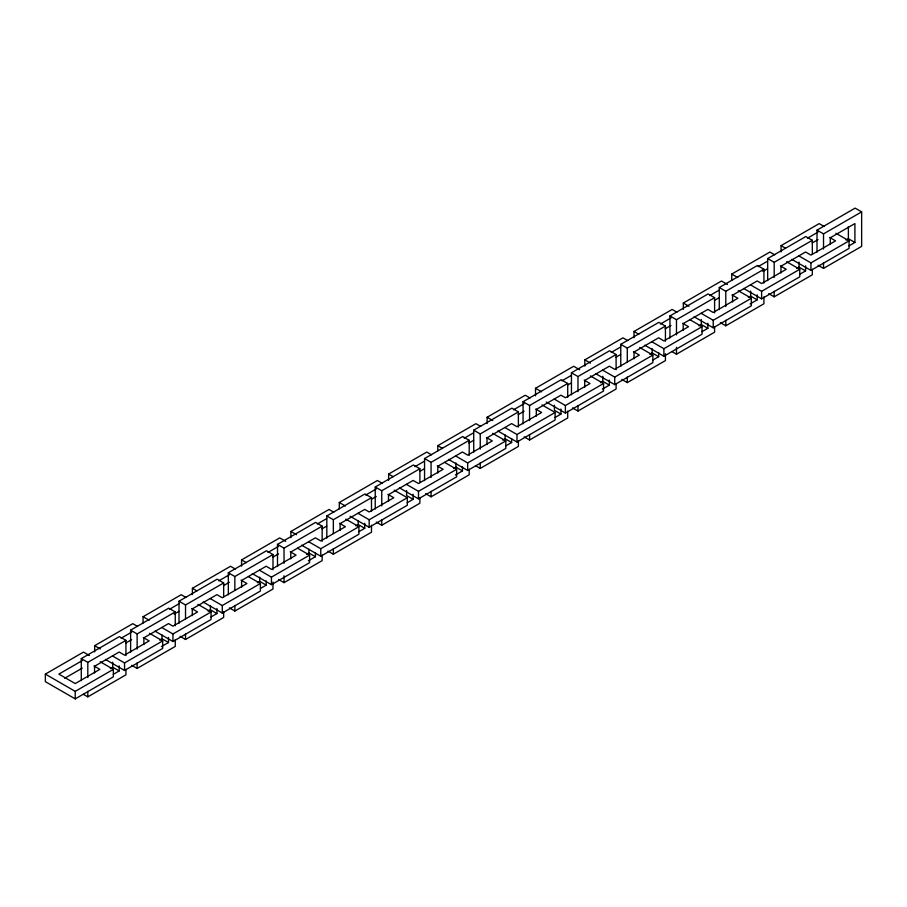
<?xml version="1.0" encoding="UTF-8"?>
<svg xmlns="http://www.w3.org/2000/svg" width="907" height="907" viewBox="0 0 907 907"><rect width="100%" height="100%" fill="white"/><g stroke="black" fill="none" stroke-linecap="round" stroke-linejoin="round"><path stroke-width="1.36" d="M731.745 280.342L731.745 274.073L769.873 252.055L774.657 254.81M781.063 251.908L781.063 245.638L819.191 223.621L823.975 226.387M535.515 395.815L535.515 388.287L573.655 366.269L579.63 369.727M584.845 366.133L584.845 359.852L622.973 337.846L627.757 340.601M634.016 337.733L634.016 331.463L672.144 309.446L676.928 312.212M683.334 309.31L683.334 303.029L721.473 281.023L727.448 284.469M339.297 508.782L339.297 502.501L377.425 480.495L382.21 483.25M388.615 480.347L388.615 474.078L426.755 452.06L431.528 454.815M437.798 450.7L437.798 445.677L475.926 423.671L480.71 426.426M487.116 423.524L487.116 417.254L525.244 395.237L530.028 397.992M143.079 622.996L143.079 616.726L181.207 594.709L185.992 597.464M192.397 594.561L192.397 588.292L230.525 566.274L235.31 569.04M241.568 566.172L241.568 559.902L279.707 537.885L285.682 541.332M290.898 537.738L290.898 531.468L329.026 509.451L333.81 512.217M100.212 661.759L113.352 669.355L113.352 676.871L75.224 698.889L45.35 681.645L45.35 674.116L83.478 652.099L89.453 655.546M94.668 651.952L94.668 645.682L132.807 623.665L137.581 626.431M767.673 280.637L767.673 258.552L805.813 236.546L812.332 240.298L812.332 254.107M817.003 252.203L817.003 230.129L855.131 208.111L861.65 211.875L861.65 246.364L823.522 268.381L818.091 265.252M571.455 394.851L571.455 372.777L609.583 350.76L616.102 354.524L616.102 369.705M620.773 366.417L620.773 344.343L658.913 322.325L665.432 326.089L665.432 341.27M669.956 338.028L669.956 315.953L708.084 293.936L714.603 297.7L714.603 312.881M719.274 309.593L719.274 287.519L757.402 265.502L763.921 269.266L763.921 283.063M375.237 509.065L375.237 486.991L413.365 464.974L419.884 468.738L419.884 482.535M424.555 480.631L424.555 458.557L462.683 436.539L469.202 440.303L469.202 455.484M473.726 452.242L473.726 430.167L511.865 408.15L518.385 411.914L518.385 427.095M523.056 423.818L523.056 401.733L561.184 379.716L567.703 383.48L567.703 397.277M758.139 266.624L767.526 261.205M807.468 238.19L818.023 232.101M179.008 623.29L179.008 601.205L217.147 579.188L223.666 582.952L223.666 596.749M228.337 594.856L228.337 572.77L266.465 550.764L272.984 554.528L272.984 569.698M277.508 566.467L277.508 544.381L315.636 522.364L322.155 526.128L322.155 541.309M326.826 538.032L326.826 515.958L364.965 493.941L371.485 497.705L371.485 511.503M561.921 380.838L571.308 375.419M611.25 352.404L620.626 346.996M660.421 324.014L670.976 317.926M709.739 295.58L719.126 290.172M81.29 680.681L81.29 658.607L119.418 636.589L125.937 640.353L125.937 655.523M130.608 652.246L130.608 630.172L168.736 608.155L175.255 611.919L175.255 625.717M365.702 495.052L376.258 488.964M415.021 466.629L424.408 461.21M464.203 438.228L473.579 432.82M513.521 409.805L524.076 403.706M169.473 609.277L178.86 603.858M218.802 580.843L229.358 574.743M267.973 552.454L278.528 546.354M317.303 524.019L326.679 518.6M82.31 660.568L58.853 674.116L75.224 683.572L99.861 669.355L94.011 665.976M121.073 638.233L131.628 632.145M767.673 258.552L774.193 262.316L812.332 240.298M817.003 230.129L823.522 233.881L861.65 211.875M571.455 372.777L577.974 376.541L616.102 354.524M620.773 344.343L627.293 348.107L665.432 326.089M669.956 315.953L676.475 319.718L714.603 297.7M719.274 287.519L725.793 291.283L763.921 269.266M375.237 486.991L381.756 490.755L419.884 468.738M424.555 458.557L431.074 462.321L469.202 440.303M473.726 430.167L480.245 433.931L518.385 411.914M523.056 401.733L529.575 405.497L567.703 383.48M762.832 271.442L767.526 268.733M812.162 243.008L818.023 239.618M179.008 601.205L185.527 604.969L223.666 582.952M228.337 572.77L234.856 576.535L272.984 554.528M277.508 544.381L284.027 548.145L322.155 526.128M326.826 515.958L333.345 519.711L371.485 497.705M567.782 384.976L571.308 382.947M615.932 357.222L620.626 354.512M665.114 328.833L670.976 325.454M714.433 300.398L719.126 297.689M81.29 658.607L87.809 662.359L125.937 640.353M130.608 630.172L137.127 633.936L175.255 611.919M371.564 499.201L376.258 496.492M419.714 471.447L424.408 468.738M468.885 443.047L473.579 440.349M518.214 414.624L524.076 411.234M174.167 614.096L178.86 611.386M223.496 585.661L229.358 582.271M272.667 557.272L278.528 553.882M321.985 528.838L326.679 526.128M64.714 678.255L82.31 668.096M125.767 643.052L131.628 639.673M796.709 268.495L799.056 267.134L805.575 270.898L805.575 265.842M846.038 240.06L848.385 238.711L854.904 242.475L854.904 223.564L830.268 237.781L830.268 244.539M600.491 382.709L602.838 381.359L609.357 385.124L609.357 380.067M649.809 354.274L652.156 352.925L658.675 356.689L658.675 352.472M698.991 325.885L701.338 324.536L707.857 328.3L707.857 323.243M748.309 297.462L750.656 296.101L757.175 299.866L757.175 294.809M453.591 468.5L455.938 467.139L462.457 470.903L462.457 466.686M502.761 440.11L505.108 438.75L511.627 442.514L511.627 438.716M750.429 284.855L761.619 291.317L799.747 269.3L799.747 276.828L761.619 298.845L743.695 288.494M798.829 255.899L810.937 262.883L849.065 240.877L849.065 248.393L810.937 270.411L791.822 259.379M208.043 611.148L210.39 609.787L216.909 613.551L216.909 608.495M257.373 582.713L259.719 581.364L266.227 585.128L266.227 580.899M306.543 554.324L308.89 552.964L315.409 556.728L315.409 552.941M355.861 525.89L358.208 524.541L364.727 528.305L364.727 523.237M554.2 399.069L565.39 405.531L603.529 383.525L603.529 391.042L565.39 413.059L546.275 402.028M602.599 370.113L614.719 377.108L652.847 355.091L652.847 362.619L614.719 384.636L595.593 373.593M651.94 341.814L663.89 348.719L702.018 326.701L702.018 334.23L663.89 356.236L644.775 345.204M701.1 313.289L713.219 320.284L751.347 298.267L751.347 305.795L713.219 327.812L694.093 316.77M110.325 668.538L112.672 667.189L119.18 670.953L119.18 665.897M159.643 640.104L161.99 638.755L168.509 642.519L168.509 637.462M357.982 513.294L369.172 519.756L407.3 497.739L407.3 505.267L369.172 527.284L350.057 516.242M406.381 484.327L418.49 491.322L456.629 469.304L456.629 476.833L418.49 498.85L399.375 487.807M455.722 456.028L467.672 462.933L505.8 440.915L505.8 448.443L467.672 470.461L448.546 459.418M504.882 427.503L516.99 434.498L555.118 412.481L555.118 420.009L516.99 442.026L497.875 430.984M161.752 627.508L172.954 633.97L211.082 611.953L211.082 619.481L172.954 641.498L155.029 631.147M210.163 598.541L222.272 605.536L260.4 583.518L260.4 591.047L222.272 613.064L203.157 602.021M259.493 570.254L271.442 577.147L309.582 555.129L309.582 562.657L271.442 584.675L252.327 573.632M308.652 541.717L320.772 548.712L358.9 526.706L358.9 534.223L320.772 556.24L301.646 545.209M45.35 674.116L75.224 691.361L113.352 669.355M112.434 655.942L124.542 662.938L162.682 640.92L162.682 648.448L124.542 670.454L105.427 659.423M799.713 274.288L805.575 270.898M849.031 245.854L854.904 242.475M602.316 389.182L609.357 385.124M652.813 360.079L658.675 356.689M701.984 331.679L707.857 328.3M750.134 303.924L757.175 299.866M407.266 502.727L413.127 499.338L413.127 494.281M455.416 474.973L462.457 470.903M505.766 445.904L511.627 442.514M555.084 417.469L560.957 414.08L560.957 409.023M211.048 616.941L216.909 613.551M260.366 588.507L266.227 585.128M308.369 560.798L315.409 556.728M358.866 531.683L364.727 528.305M113.318 674.332L119.18 670.953M161.469 646.578L168.509 642.519M768.762 293.675L774.193 296.816L812.332 274.798L812.332 269.277M572.544 407.901L577.974 411.03L616.102 389.012L616.102 383.502M621.862 379.466L627.293 382.607L665.432 360.589L665.432 353.685M672.121 351.701L676.475 354.206L714.603 332.2L714.603 326.679M720.362 322.643L725.793 325.783L763.921 303.766L763.921 296.861M376.314 522.115L381.756 525.255L419.884 503.238L419.884 497.716M425.644 493.68L431.074 496.821L469.202 474.803L469.202 469.282M475.903 465.915L480.245 468.431L518.385 446.414L518.385 440.893M524.144 436.857L529.575 439.997L567.703 417.98L567.703 411.086M180.096 636.329L185.527 639.469L223.666 617.452L223.666 611.93M229.426 607.894L234.856 611.035L272.984 589.017L272.984 582.124M278.596 579.505L284.027 582.645L322.155 560.628L322.155 555.107M327.915 551.082L333.345 554.211L371.485 532.194L371.485 525.3M83.455 694.354L87.809 696.859L125.937 674.842L125.937 669.332M131.696 665.296L137.127 668.425L175.255 646.419L175.255 639.514M835.925 233.28L849.065 240.877M829.724 237.498L835.574 240.877L810.937 255.094L805.575 251.999L780.95 266.216L780.95 272.973M781.063 245.638L785.564 248.235M786.607 261.715L799.747 269.3M780.394 265.932L786.244 269.3L761.619 283.528L757.175 280.955L732.55 295.183L732.55 301.929M731.745 274.073L737.822 277.587M738.196 290.682L751.347 298.267M731.994 294.888L737.844 298.267L713.219 312.484L707.857 309.389L683.22 323.606L683.22 330.363M683.334 303.029L688.957 306.283M690.068 319.797L702.018 326.701M682.676 323.323L688.526 326.701L663.89 340.919L658.675 337.778L634.05 352.007L634.05 358.753M634.016 331.463L638.8 334.23M639.707 347.494L652.847 355.091M633.494 351.712L639.344 355.091L614.719 369.308L609.357 366.213L584.72 380.43L584.72 387.187M584.845 359.852L590.468 363.106M590.378 375.929L603.529 383.525M584.176 380.146L590.026 383.525L565.39 397.742L560.957 395.18L536.32 409.397L536.32 416.154M535.515 388.287L541.604 391.801M560.957 414.08L554.438 410.315L554.438 405.259M541.978 404.896L555.118 412.481M535.776 409.102L541.626 412.481L516.99 426.709L511.627 423.603L487.002 437.832L487.002 444.577M487.116 417.254L492.739 420.497M492.66 433.331L505.8 440.915M486.447 437.537L492.297 440.915L467.672 455.133L462.457 452.003L437.82 466.221L437.82 472.966M437.798 445.677L442.571 448.443M444.679 462.411L456.629 469.304M437.276 465.926L443.126 469.304L418.49 483.522L413.127 480.427L388.502 494.655L388.502 501.401M388.615 474.078L393.116 476.674M413.127 499.338L406.619 495.573L406.619 490.517M394.16 490.154L407.3 497.739M387.958 494.36L393.797 497.739L369.172 511.956L364.727 509.394L340.102 523.611L340.102 530.368M339.297 502.501L345.374 506.015M345.76 519.11L358.9 526.706M339.547 523.328L345.397 526.706L320.772 540.923L315.409 537.828L290.773 552.046L290.773 558.803M290.898 531.468L296.521 534.711M297.632 548.236L309.582 555.129M290.229 551.751L296.079 555.129L271.442 569.358L266.227 566.217L241.602 580.435L241.602 587.192M241.568 559.902L246.353 562.657M248.45 576.625L260.4 583.518M241.058 580.151L246.908 583.518L222.272 597.747L216.909 594.652L192.284 608.869L192.284 615.615M192.397 588.292L196.898 590.888M197.941 604.368L211.082 611.953M191.728 608.574L197.579 611.953L172.954 626.17L168.509 623.608L143.873 637.825L143.873 644.582M143.079 616.726L149.156 620.229M149.53 633.324L162.682 640.92M143.329 637.542L149.179 640.92L124.542 655.137L119.18 652.042L94.555 666.26L94.555 673.017M94.668 645.682L100.292 648.936M848.385 226.557L848.385 238.711M823.522 233.881L823.522 249.062M823.522 262.86L823.522 268.381M810.937 262.883L810.937 270.411M799.056 262.078L799.056 267.134M774.193 262.316L774.193 277.497M774.193 291.294L774.193 296.816M761.619 291.317L761.619 298.845M750.656 291.045L750.656 296.101M725.793 291.283L725.793 306.464M725.793 320.262L725.793 325.783M713.219 320.284L713.219 327.812M701.338 319.479L701.338 324.536M676.475 319.718L676.475 334.887M676.475 347.313L676.475 354.206M663.89 348.719L663.89 356.236M652.156 348.707L652.156 352.925M627.293 348.107L627.293 361.904M627.293 377.085L627.293 382.607M614.719 377.108L614.719 384.636M602.838 376.303L602.838 381.359M577.974 376.541L577.974 391.711M577.974 405.508L577.974 411.03M565.39 405.531L565.39 413.059M529.575 405.497L529.575 420.678M529.575 434.476L529.575 439.997M516.99 434.498L516.99 442.026M505.108 434.963L505.108 438.75M480.245 433.931L480.245 449.112M480.245 462.91L480.245 468.431M467.672 462.933L467.672 470.461M455.938 462.921L455.938 467.139M431.074 462.321L431.074 477.501M431.074 491.299L431.074 496.821M418.49 491.322L418.49 498.85M381.756 490.755L381.756 505.936M381.756 519.734L381.756 525.255M369.172 519.756L369.172 527.284M358.208 520.743L358.208 524.541M333.345 519.711L333.345 533.52M333.345 548.69L333.345 554.211M320.772 548.712L320.772 556.24M308.89 549.177L308.89 552.964M284.027 548.145L284.027 563.326M284.027 575.741L284.027 582.645M271.442 577.147L271.442 584.675M259.719 577.135L259.719 581.364M234.856 576.535L234.856 590.332M234.856 605.513L234.856 611.035M222.272 605.536L222.272 613.064M210.39 606.001L210.39 609.787M185.527 604.969L185.527 618.767M185.527 633.948L185.527 639.469M172.954 633.97L172.954 641.498M161.99 634.957L161.99 638.755M137.127 633.936L137.127 649.117M137.127 662.915L137.127 668.425M124.542 662.938L124.542 670.454M112.672 662.133L112.672 667.189M87.809 662.359L87.809 677.54M87.809 691.338L87.809 696.859M75.224 691.361L75.224 698.889"/></g></svg>
